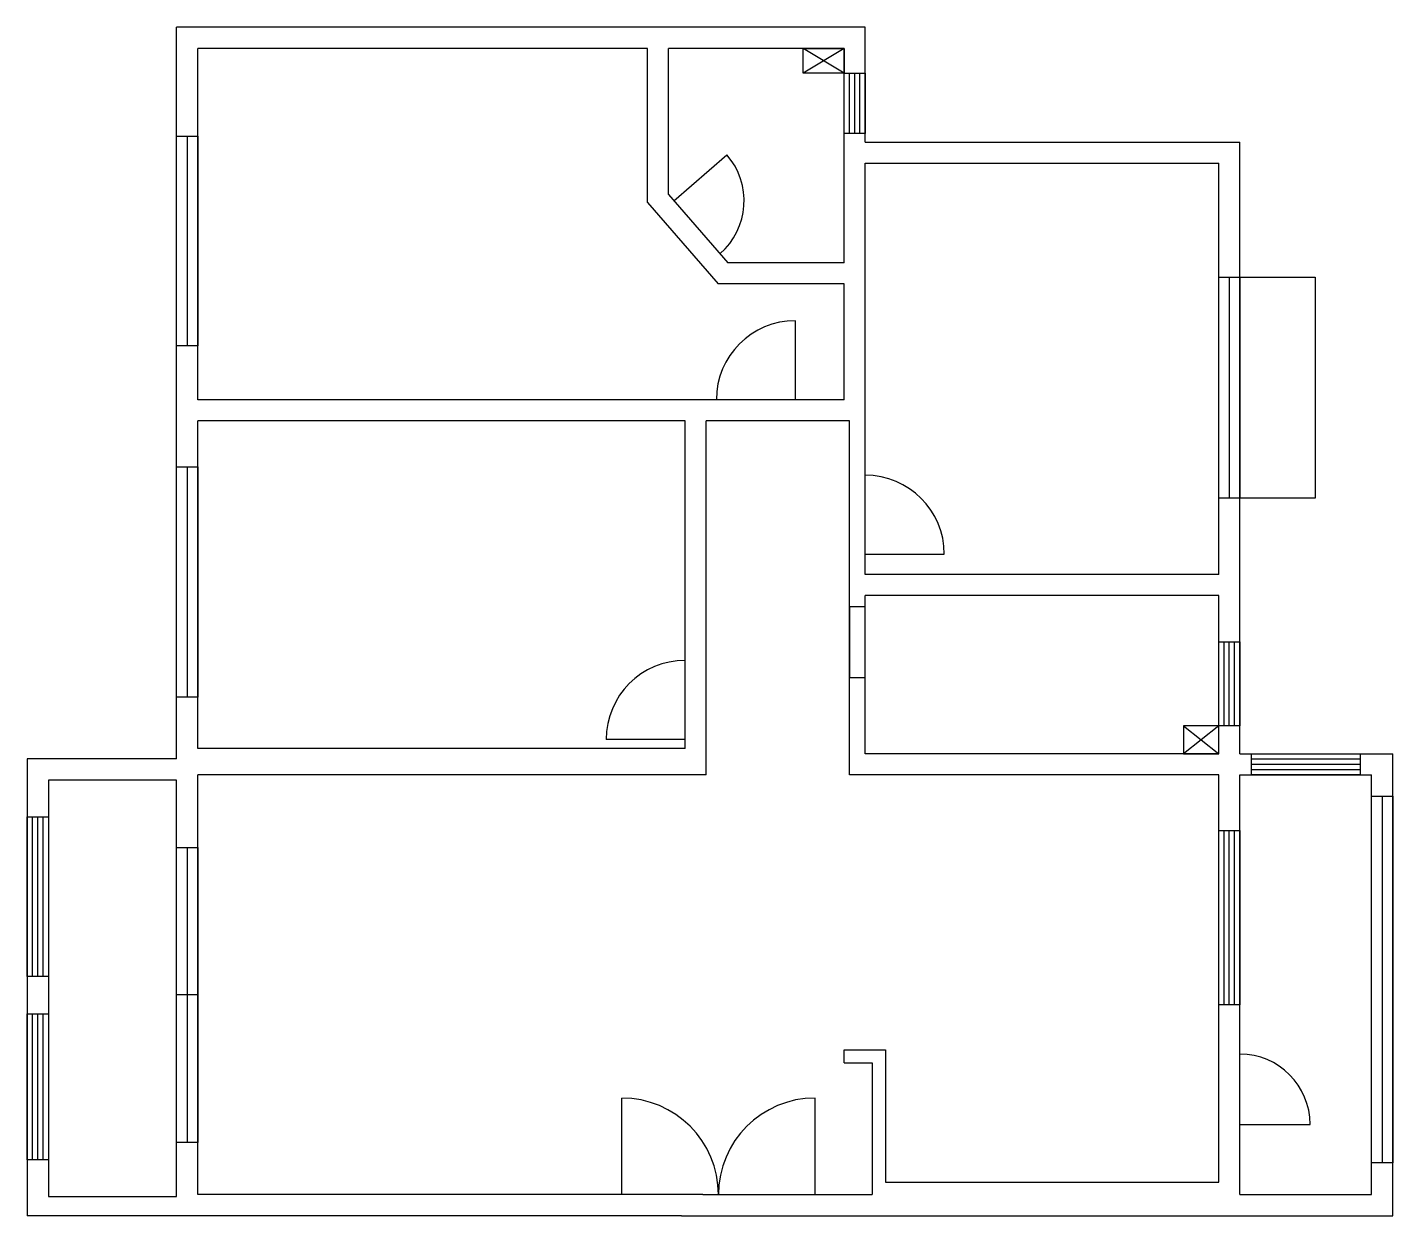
# Model space of a CAD drawing. Header units: millimetres. Extents: x 585 to 16130, y 87 to 13617.
import ezdxf

# ---------------------------------------------------------------- set-up
doc = ezdxf.new("R2010")
doc.units = ezdxf.units.MM
doc.header["$LTSCALE"] = 10

msp = doc.modelspace()

# ---------------------------------------------------------------- linework, layer by layer
at = {"color": 0}
for p, q in [((10125, 13617), (2285, 13617)), ((10125, 12309), (10125, 13617)), ((7645, 13377), (2525, 13377)), ((7645, 11623), (7645, 13377)), ((9885, 13377), (7885, 13377)), ((7885, 11712), (7885, 13377)), ((9885, 10936), (9885, 13377)), ((10125, 7387), (10125, 12069)), ((9885, 10936), (8559, 10936)), ((9885, 10696), (8450, 10696)), ((9885, 9377), (9885, 10696)), ((9885, 9377), (2525, 9377)), ((8075, 5407), (8075, 9137)), ((8315, 5107), (8315, 9137)), ((9945, 9137), (8315, 9137)), ((9945, 5107), (9945, 9137)), ((14150, 7387), (10125, 7387)), ((14150, 7147), (10125, 7147)), ((10125, 5347), (10125, 7147)), ((585, 5287), (585, 87)), ((8075, 5407), (2525, 5407)), ((14150, 5347), (10125, 5347)), ((16130, 87), (16130, 5347)), ((825, 5047), (825, 307)), ((2285, 307), (2285, 5047)), ((8315, 5107), (2525, 5107)), ((2525, 327), (2525, 5107)), ((14150, 5107), (9945, 5107)), ((14150, 467), (14150, 5107)), ((14390, 327), (14390, 5107)), ((15890, 327), (15890, 5107)), ((10355, 467), (14150, 467)), ((8275, 327), (2525, 327)), ((8275, 327), (5925, 327)), ((8275, 327), (10205, 327)), ((825, 307), (2285, 307)), ((8035, 87), (585, 87)), ((8035, 87), (16130, 87))]:
    msp.add_line(p, q, dxfattribs=at)
for p, q in [((2285, 5287), (2285, 13617)), ((2525, 9377), (2525, 13377)), ((9885, 13095), (9420, 13377)), ((9885, 13377), (9420, 13095)), ((9945, 12408), (9945, 13095)), ((10005, 12408), (10005, 13095)), ((10065, 12408), (10065, 13095)), ((10125, 12309), (14390, 12309)), ((14390, 5347), (14390, 12309)), ((7946, 11642), (8550, 12167)), ((10125, 12069), (14150, 12069)), ((14150, 7387), (14150, 12069)), ((7885, 11712), (8559, 10936)), ((7645, 11623), (8450, 10696)), ((14270, 10773), (14270, 8256)), ((9330, 9377), (9330, 10277)), ((8075, 9137), (2525, 9137)), ((2525, 5407), (2525, 9137)), ((2405, 8615), (2405, 5992)), ((10125, 7618), (11025, 7618)), ((14150, 5347), (14150, 7147)), ((14210, 5663), (14210, 6621)), ((14270, 5663), (14270, 6621)), ((14330, 5663), (14330, 6621)), ((14150, 5663), (13748, 5347)), ((13748, 5663), (14150, 5347)), ((8075, 5509), (7175, 5509)), ((2285, 5287), (585, 5287)), ((14390, 5347), (16130, 5347)), ((14523, 5287), (15761, 5287)), ((14523, 5227), (15761, 5227)), ((14523, 5167), (15761, 5167)), ((2285, 5047), (825, 5047)), ((14390, 5107), (15890, 5107)), ((16010, 4865), (16010, 688)), ((645, 2811), (645, 4628)), ((705, 2811), (705, 4628)), ((765, 2811), (765, 4628)), ((14210, 2486), (14210, 4472)), ((14270, 2486), (14270, 4472)), ((14330, 2486), (14330, 4472)), ((2405, 4281), (2405, 920)), ((2525, 2601), (2285, 2601)), ((645, 723), (645, 2384)), ((705, 723), (705, 2384)), ((765, 723), (765, 2384)), ((9885, 1827), (9885, 1977)), ((9885, 1977), (10355, 1977)), ((10355, 1977), (10355, 467)), ((9885, 1827), (10205, 1827)), ((10205, 1827), (10205, 327)), ((7354, 327), (7354, 1427)), ((9554, 327), (9554, 1427)), ((14390, 1127), (15190, 1127)), ((14390, 327), (15890, 327))]:
    msp.add_line(p, q)
for points in [[(9885, 13095), (9420, 13095), (9420, 13377), (9885, 13377)], [(9885, 13095), (10125, 13095), (10125, 12408), (9885, 12408)], [(2285, 12379), (2525, 12379), (2525, 9990), (2285, 9990)], [(2285, 12379), (2405, 12379), (2405, 9990), (2285, 9990)], [(14150, 10773), (14390, 10773), (14390, 8256), (14150, 8256)], [(14150, 10773), (15246, 10773), (15246, 8256), (14150, 8256)], [(2285, 8615), (2525, 8615), (2525, 5992), (2285, 5992)], [(10125, 7018), (9945, 7018), (9945, 6215), (10125, 6215)], [(14150, 6621), (14390, 6621), (14390, 5663), (14150, 5663)], [(14150, 5663), (13748, 5663), (13748, 5347), (14150, 5347)], [(14523, 5347), (15761, 5347), (15761, 5107), (14523, 5107)], [(15890, 4865), (16130, 4865), (16130, 688), (15890, 688)], [(585, 4628), (825, 4628), (825, 2811), (585, 2811)], [(14150, 4472), (14390, 4472), (14390, 2486), (14150, 2486)], [(2285, 4281), (2525, 4281), (2525, 920), (2285, 920)], [(585, 2384), (825, 2384), (825, 723), (585, 723)]]:
    msp.add_lwpolyline(points, close=True)
for centre, radius, start, end in [((7946, 11642), 800, 310.9977, 40.9977), ((9330, 9377), 900, 90, 180), ((10125, 7618), 900, 0, 90), ((8075, 5509), 900, 90, 180), ((14390, 1127), 800, 0, 90), ((7354, 327), 1100, 0, 90), ((9554, 327), 1100, 90, 180)]:
    msp.add_arc(centre, radius, start, end)

doc.saveas('drawing.dxf')
